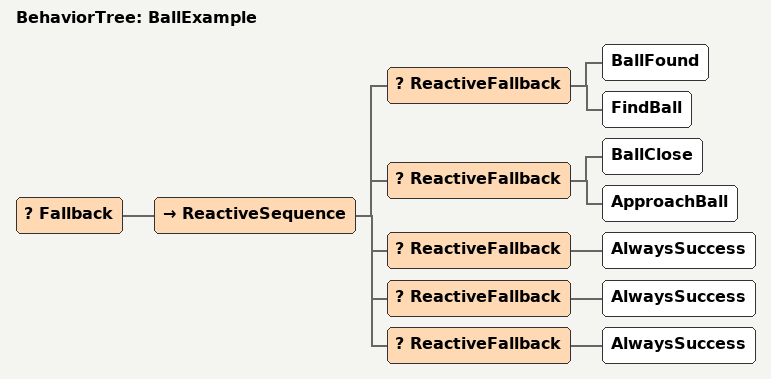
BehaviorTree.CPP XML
<?xml version="1.0" encoding="UTF-8"?>
<root BTCPP_format="4">
  <BehaviorTree ID="BallExample">
    <Fallback>
      <ReactiveSequence>
        <ReactiveFallback>
          <BallFound/>
          <FindBall/>
        </ReactiveFallback>
        <ReactiveFallback>
          <BallClose/>
          <ApproachBall/>
        </ReactiveFallback>
        <ReactiveFallback>
          <AlwaysSuccess/>
        </ReactiveFallback>
        <ReactiveFallback>
          <AlwaysSuccess/>
        </ReactiveFallback>
        <ReactiveFallback>
          <AlwaysSuccess/>
        </ReactiveFallback>
      </ReactiveSequence>
    </Fallback>
  </BehaviorTree>

</root>
